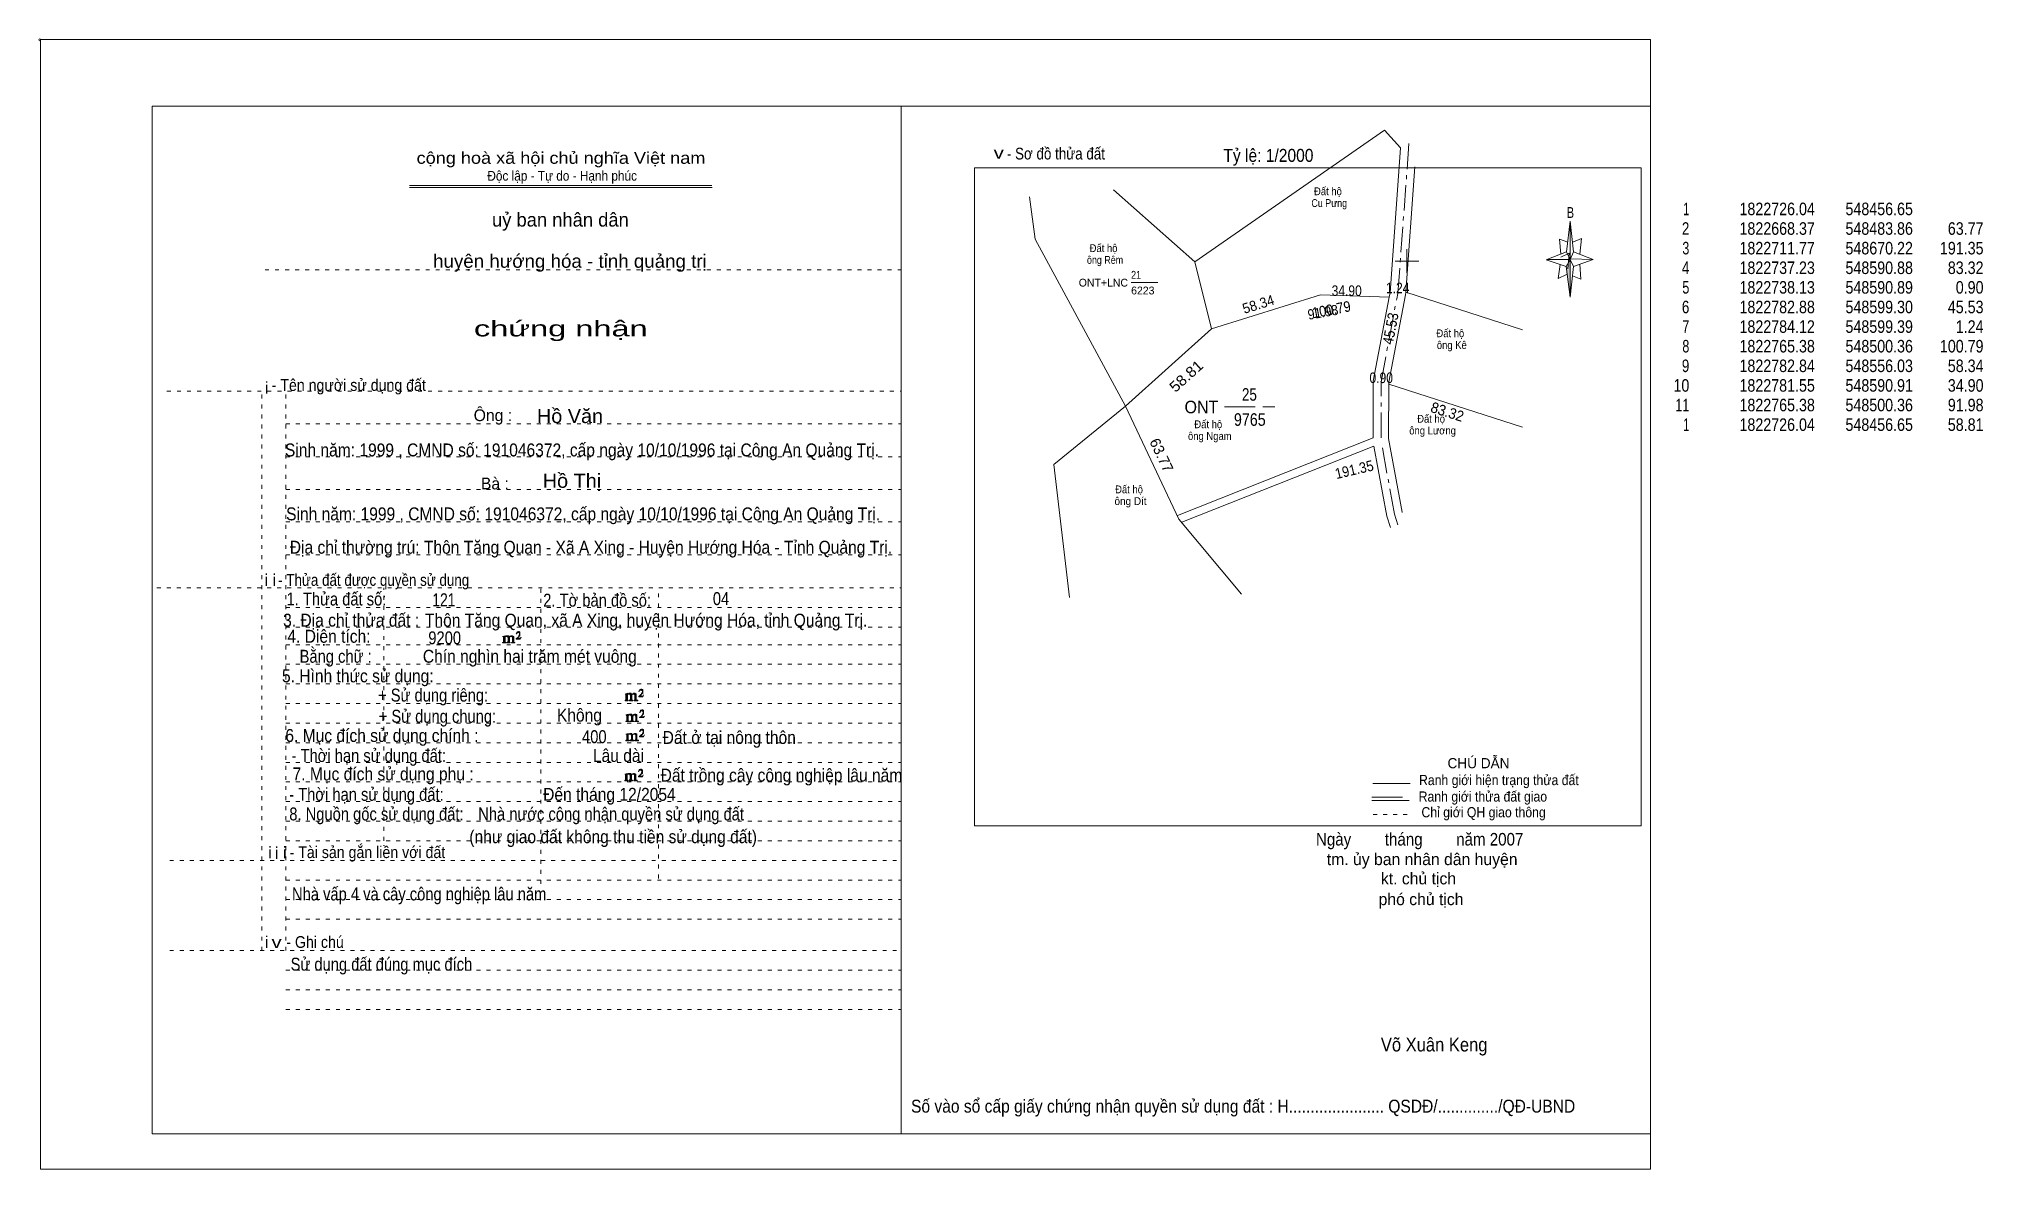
# Model space of a CAD drawing. Header units: centimetres. Extents: x -1.6 to 48, y -3.3 to 25.5.
import ezdxf
from ezdxf.enums import TextEntityAlignment as Align

# ---------------------------------------------------------------- set-up
doc = ezdxf.new("R2010")
doc.units = ezdxf.units.CM
doc.header["$LTSCALE"] = 0.13
for name, pattern in [('DOT_DASHED', [7.7, 5, -1.2, 0.3, -1.2]), ('DOTTED', [1.5, 0.3, -1.2]), ('LONG_DASHED', [7.5, 6, -1.5])]:
    doc.linetypes.add(name, pattern=pattern)
for name, color, linetype, lineweight in [('1', 7, 'DOTTED', 13), ('22', 7, 'Continuous', 13), ('33', 7, 'LONG_DASHED', 13), ('4', 7, 'Continuous', 13), ('5', 7, 'Continuous', 13), ('50', 7, 'Continuous', 13), ('52', 7, 'Continuous', 13), ('53', 7, 'Continuous', 13)]:
    doc.layers.add(name, color=color, linetype=linetype, lineweight=lineweight)
for name, color, linetype in [('10', 7, 'Continuous'), ('23', 7, 'Continuous'), ('30', 7, 'Continuous')]:
    doc.layers.add(name, color=color, linetype=linetype)

msp = doc.modelspace()

# ---------------------------------------------------------------- hatches: boundary and pattern name
at = {"layer": '5'}
msp.add_hatch(color=256, dxfattribs=at).paths.add_polyline_path([(37.46, 19.87), (37.46, 18.91), (37.36, 19.69)])
at = {"layer": '50'}
for points in [[(10.27, 10.13), (10.27, 10.12), (10.27, 10.11), (10.25, 10.11), (10.24, 10.11), (10.24, 10.1), (10.33, 10.1), (10.33, 10.11), (10.32, 10.11), (10.31, 10.11), (10.31, 10.12), (10.31, 10.13), (10.31, 10.24), (10.31, 10.25), (10.32, 10.26), (10.34, 10.26), (10.35, 10.26), (10.36, 10.26), (10.37, 10.25), (10.39, 10.22), (10.39, 10.13), (10.37, 10.12), (10.37, 10.11), (10.36, 10.11), (10.35, 10.11), (10.35, 10.1), (10.44, 10.1), (10.44, 10.11), (10.43, 10.11), (10.42, 10.11), (10.42, 10.12), (10.42, 10.13), (10.42, 10.24), (10.44, 10.26), (10.45, 10.26), (10.46, 10.26), (10.49, 10.26), (10.49, 10.25), (10.5, 10.24), (10.5, 10.22), (10.5, 10.13), (10.5, 10.12), (10.49, 10.11), (10.49, 10.11), (10.47, 10.11), (10.47, 10.1), (10.56, 10.1), (10.56, 10.11), (10.55, 10.11), (10.54, 10.11), (10.53, 10.12), (10.53, 10.13), (10.53, 10.2), (10.53, 10.25), (10.53, 10.26), (10.52, 10.27), (10.5, 10.28), (10.47, 10.28), (10.46, 10.28), (10.44, 10.27), (10.41, 10.25), (10.41, 10.26), (10.4, 10.28), (10.39, 10.28), (10.37, 10.28), (10.35, 10.28), (10.34, 10.28), (10.32, 10.26), (10.31, 10.26), (10.31, 10.25), (10.31, 10.25), (10.31, 10.26), (10.31, 10.28), (10.24, 10.26), (10.24, 10.26), (10.25, 10.26), (10.27, 10.25), (10.27, 10.24), (10.27, 10.23)], [(10.69, 10.19), (10.72, 10.24), (10.72, 10.24), (10.71, 10.22), (10.69, 10.22), (10.68, 10.22), (10.63, 10.22), (10.66, 10.26), (10.67, 10.27), (10.69, 10.28), (10.69, 10.3), (10.69, 10.32), (10.69, 10.34), (10.69, 10.35), (10.69, 10.37), (10.68, 10.38), (10.67, 10.38), (10.66, 10.39), (10.65, 10.39), (10.63, 10.38), (10.63, 10.38), (10.62, 10.37), (10.61, 10.35), (10.59, 10.33), (10.61, 10.33), (10.61, 10.35), (10.62, 10.35), (10.63, 10.36), (10.65, 10.36), (10.66, 10.36), (10.67, 10.35), (10.68, 10.35), (10.68, 10.32), (10.68, 10.3), (10.66, 10.28), (10.66, 10.26), (10.65, 10.25), (10.59, 10.2), (10.59, 10.19)], [(13.39, 8.66), (13.39, 8.65), (13.39, 8.64), (13.38, 8.64), (13.37, 8.64), (13.37, 8.62), (13.45, 8.62), (13.45, 8.64), (13.44, 8.64), (13.43, 8.64), (13.43, 8.65), (13.43, 8.66), (13.43, 8.77), (13.43, 8.78), (13.44, 8.79), (13.47, 8.79), (13.48, 8.79), (13.49, 8.79), (13.5, 8.78), (13.51, 8.74), (13.51, 8.66), (13.5, 8.65), (13.5, 8.64), (13.49, 8.64), (13.48, 8.64), (13.48, 8.62), (13.57, 8.62), (13.57, 8.64), (13.55, 8.64), (13.54, 8.64), (13.54, 8.65), (13.54, 8.66), (13.54, 8.77), (13.57, 8.79), (13.58, 8.79), (13.59, 8.79), (13.61, 8.79), (13.61, 8.78), (13.62, 8.77), (13.62, 8.74), (13.62, 8.66), (13.62, 8.65), (13.61, 8.64), (13.61, 8.64), (13.6, 8.64), (13.6, 8.62), (13.69, 8.62), (13.69, 8.64), (13.67, 8.64), (13.66, 8.64), (13.65, 8.65), (13.65, 8.66), (13.65, 8.73), (13.65, 8.78), (13.65, 8.79), (13.64, 8.8), (13.62, 8.81), (13.6, 8.81), (13.59, 8.81), (13.57, 8.8), (13.53, 8.78), (13.53, 8.79), (13.52, 8.81), (13.51, 8.81), (13.5, 8.81), (13.48, 8.81), (13.47, 8.81), (13.44, 8.79), (13.43, 8.79), (13.43, 8.78), (13.43, 8.78), (13.43, 8.79), (13.43, 8.81), (13.37, 8.79), (13.37, 8.79), (13.38, 8.79), (13.39, 8.78), (13.39, 8.77), (13.39, 8.76)], [(13.82, 8.72), (13.84, 8.77), (13.84, 8.77), (13.83, 8.74), (13.82, 8.74), (13.81, 8.74), (13.75, 8.74), (13.79, 8.79), (13.8, 8.8), (13.82, 8.81), (13.82, 8.83), (13.82, 8.84), (13.82, 8.87), (13.82, 8.88), (13.82, 8.9), (13.81, 8.91), (13.8, 8.91), (13.79, 8.92), (13.77, 8.92), (13.75, 8.91), (13.75, 8.91), (13.74, 8.9), (13.73, 8.88), (13.72, 8.86), (13.73, 8.86), (13.73, 8.88), (13.74, 8.88), (13.75, 8.89), (13.77, 8.89), (13.79, 8.89), (13.8, 8.88), (13.81, 8.88), (13.81, 8.84), (13.81, 8.83), (13.79, 8.81), (13.79, 8.79), (13.77, 8.78), (13.72, 8.73), (13.72, 8.72)], [(13.41, 8.12), (13.41, 8.11), (13.41, 8.1), (13.4, 8.1), (13.39, 8.1), (13.39, 8.09), (13.48, 8.09), (13.48, 8.1), (13.47, 8.1), (13.45, 8.1), (13.45, 8.11), (13.45, 8.12), (13.45, 8.23), (13.45, 8.24), (13.47, 8.26), (13.49, 8.26), (13.5, 8.26), (13.51, 8.26), (13.52, 8.24), (13.53, 8.21), (13.53, 8.12), (13.52, 8.11), (13.52, 8.1), (13.51, 8.1), (13.5, 8.1), (13.5, 8.09), (13.59, 8.09), (13.59, 8.1), (13.58, 8.1), (13.57, 8.1), (13.57, 8.11), (13.57, 8.12), (13.57, 8.23), (13.59, 8.26), (13.6, 8.26), (13.61, 8.26), (13.63, 8.26), (13.63, 8.24), (13.64, 8.23), (13.64, 8.21), (13.64, 8.12), (13.64, 8.11), (13.63, 8.1), (13.63, 8.1), (13.62, 8.1), (13.62, 8.09), (13.71, 8.09), (13.71, 8.1), (13.7, 8.1), (13.69, 8.1), (13.67, 8.11), (13.67, 8.12), (13.67, 8.2), (13.67, 8.24), (13.67, 8.26), (13.66, 8.27), (13.64, 8.28), (13.62, 8.28), (13.61, 8.28), (13.59, 8.27), (13.55, 8.24), (13.55, 8.26), (13.54, 8.28), (13.53, 8.28), (13.52, 8.28), (13.5, 8.28), (13.49, 8.28), (13.47, 8.26), (13.45, 8.26), (13.45, 8.24), (13.45, 8.24), (13.45, 8.26), (13.45, 8.28), (13.39, 8.26), (13.39, 8.26), (13.4, 8.26), (13.41, 8.24), (13.41, 8.23), (13.41, 8.22)], [(13.84, 8.19), (13.86, 8.23), (13.86, 8.23), (13.85, 8.21), (13.84, 8.21), (13.83, 8.21), (13.77, 8.21), (13.81, 8.26), (13.82, 8.27), (13.84, 8.28), (13.84, 8.3), (13.84, 8.31), (13.84, 8.33), (13.84, 8.34), (13.84, 8.37), (13.83, 8.38), (13.82, 8.38), (13.81, 8.39), (13.8, 8.39), (13.77, 8.38), (13.77, 8.38), (13.76, 8.37), (13.75, 8.34), (13.74, 8.32), (13.75, 8.32), (13.75, 8.34), (13.76, 8.34), (13.77, 8.36), (13.8, 8.36), (13.81, 8.36), (13.82, 8.34), (13.83, 8.34), (13.83, 8.31), (13.83, 8.3), (13.81, 8.28), (13.81, 8.26), (13.8, 8.24), (13.74, 8.2), (13.74, 8.19)], [(13.41, 7.64), (13.41, 7.63), (13.41, 7.62), (13.4, 7.62), (13.39, 7.62), (13.39, 7.6), (13.47, 7.6), (13.47, 7.62), (13.46, 7.62), (13.45, 7.62), (13.45, 7.63), (13.45, 7.64), (13.45, 7.75), (13.45, 7.76), (13.46, 7.77), (13.49, 7.77), (13.5, 7.77), (13.51, 7.77), (13.52, 7.76), (13.53, 7.72), (13.53, 7.64), (13.52, 7.63), (13.52, 7.62), (13.51, 7.62), (13.5, 7.62), (13.5, 7.6), (13.59, 7.6), (13.59, 7.62), (13.57, 7.62), (13.56, 7.62), (13.56, 7.63), (13.56, 7.64), (13.56, 7.75), (13.59, 7.77), (13.6, 7.77), (13.61, 7.77), (13.63, 7.77), (13.63, 7.76), (13.64, 7.75), (13.64, 7.72), (13.64, 7.64), (13.64, 7.63), (13.63, 7.62), (13.63, 7.62), (13.62, 7.62), (13.62, 7.6), (13.71, 7.6), (13.71, 7.62), (13.69, 7.62), (13.68, 7.62), (13.67, 7.63), (13.67, 7.64), (13.67, 7.71), (13.67, 7.76), (13.67, 7.77), (13.66, 7.78), (13.64, 7.79), (13.62, 7.79), (13.61, 7.79), (13.59, 7.78), (13.55, 7.76), (13.55, 7.77), (13.54, 7.79), (13.53, 7.79), (13.52, 7.79), (13.5, 7.79), (13.49, 7.79), (13.46, 7.77), (13.45, 7.77), (13.45, 7.76), (13.45, 7.76), (13.45, 7.77), (13.45, 7.79), (13.39, 7.77), (13.39, 7.77), (13.4, 7.77), (13.41, 7.76), (13.41, 7.75), (13.41, 7.74)], [(13.84, 7.7), (13.86, 7.75), (13.86, 7.75), (13.85, 7.72), (13.84, 7.72), (13.83, 7.72), (13.77, 7.72), (13.81, 7.77), (13.82, 7.78), (13.84, 7.79), (13.84, 7.81), (13.84, 7.82), (13.84, 7.85), (13.84, 7.86), (13.84, 7.88), (13.83, 7.89), (13.82, 7.89), (13.81, 7.9), (13.79, 7.9), (13.77, 7.89), (13.77, 7.89), (13.76, 7.88), (13.75, 7.86), (13.74, 7.84), (13.75, 7.84), (13.75, 7.86), (13.76, 7.86), (13.77, 7.87), (13.79, 7.87), (13.81, 7.87), (13.82, 7.86), (13.83, 7.86), (13.83, 7.82), (13.83, 7.81), (13.81, 7.79), (13.81, 7.77), (13.79, 7.76), (13.74, 7.71), (13.74, 7.7)], [(13.38, 6.62), (13.38, 6.61), (13.38, 6.6), (13.37, 6.6), (13.36, 6.6), (13.36, 6.58), (13.44, 6.58), (13.44, 6.6), (13.43, 6.6), (13.42, 6.6), (13.42, 6.61), (13.42, 6.62), (13.42, 6.73), (13.42, 6.74), (13.43, 6.75), (13.46, 6.75), (13.47, 6.75), (13.48, 6.75), (13.49, 6.74), (13.5, 6.7), (13.5, 6.62), (13.49, 6.61), (13.49, 6.6), (13.48, 6.6), (13.47, 6.6), (13.47, 6.58), (13.56, 6.58), (13.56, 6.6), (13.54, 6.6), (13.53, 6.6), (13.53, 6.61), (13.53, 6.62), (13.53, 6.73), (13.56, 6.75), (13.57, 6.75), (13.58, 6.75), (13.6, 6.75), (13.6, 6.74), (13.61, 6.73), (13.61, 6.7), (13.61, 6.62), (13.61, 6.61), (13.6, 6.6), (13.6, 6.6), (13.59, 6.6), (13.59, 6.58), (13.68, 6.58), (13.68, 6.6), (13.66, 6.6), (13.65, 6.6), (13.64, 6.61), (13.64, 6.62), (13.64, 6.69), (13.64, 6.74), (13.64, 6.75), (13.63, 6.76), (13.61, 6.77), (13.59, 6.77), (13.58, 6.77), (13.56, 6.76), (13.52, 6.74), (13.52, 6.75), (13.51, 6.77), (13.5, 6.77), (13.49, 6.77), (13.47, 6.77), (13.46, 6.77), (13.43, 6.75), (13.42, 6.75), (13.42, 6.74), (13.42, 6.74), (13.42, 6.75), (13.42, 6.77), (13.36, 6.75), (13.36, 6.75), (13.37, 6.75), (13.38, 6.74), (13.38, 6.73), (13.38, 6.72)], [(13.81, 6.68), (13.83, 6.73), (13.83, 6.73), (13.82, 6.7), (13.81, 6.7), (13.8, 6.7), (13.74, 6.7), (13.78, 6.75), (13.79, 6.76), (13.81, 6.77), (13.81, 6.79), (13.81, 6.8), (13.81, 6.83), (13.81, 6.84), (13.81, 6.86), (13.8, 6.87), (13.79, 6.87), (13.78, 6.88), (13.76, 6.88), (13.74, 6.87), (13.74, 6.87), (13.73, 6.86), (13.72, 6.84), (13.71, 6.82), (13.72, 6.82), (13.72, 6.84), (13.73, 6.84), (13.74, 6.85), (13.76, 6.85), (13.78, 6.85), (13.79, 6.84), (13.8, 6.84), (13.8, 6.8), (13.8, 6.79), (13.78, 6.77), (13.78, 6.75), (13.76, 6.74), (13.71, 6.69), (13.71, 6.68)]]:
    msp.add_hatch(color=256, dxfattribs=at).paths.add_polyline_path(points)

# ---------------------------------------------------------------- linework, layer by layer
at = {"layer": '1', "linetype": 'Continuous'}
for p, q in [((1.31, -2.42), (1.31, 23.78)), ((1.31, 23.78), (39.51, 23.78)), ((20.41, -2.42), (20.41, 23.78)), ((39.51, -2.42), (39.51, 23.78)), ((7.87, 21.76), (15.58, 21.76)), ((7.87, 21.71), (15.59, 21.71)), ((37.36, 19.69), (36.85, 19.86)), ((1.31, -2.42), (39.51, -2.42))]:
    msp.add_line(p, q, dxfattribs=at)
at = {"layer": '1'}
for p, q in [((4.19, 19.61), (20.41, 19.61)), ((1.69, 16.51), (20.41, 16.51)), ((4.11, 2.25), (4.11, 16.51)), ((4.72, 2.25), (4.72, 16.51)), ((4.72, 15.68), (20.41, 15.68)), ((4.72, 14.84), (20.41, 14.84)), ((4.72, 14.01), (20.41, 14.01)), ((4.72, 13.18), (20.41, 13.18)), ((4.72, 12.34), (20.41, 12.34)), ((1.43, 11.5), (20.41, 11.5)), ((7.22, 5.05), (7.22, 11.5)), ((11.22, 3.95), (11.22, 11.5)), ((14.22, 4.09), (14.22, 11.5)), ((4.72, 11), (20.41, 11)), ((4.72, 10.5), (20.41, 10.5)), ((4.72, 10.05), (20.41, 10.05)), ((4.72, 9.55), (20.41, 9.55)), ((4.72, 9.05), (20.41, 9.05)), ((4.72, 8.55), (20.41, 8.55)), ((4.72, 8.05), (20.41, 8.05)), ((4.72, 7.55), (20.41, 7.55)), ((4.72, 7.05), (20.41, 7.05)), ((4.72, 6.55), (20.41, 6.55)), ((4.72, 6.05), (20.41, 6.05)), ((4.72, 5.55), (20.41, 5.55)), ((4.72, 5.05), (20.41, 5.05)), ((1.76, 4.55), (20.41, 4.55)), ((4.72, 4.05), (20.41, 4.05)), ((4.72, 3.55), (20.41, 3.55)), ((4.72, 3.05), (20.41, 3.05)), ((1.76, 2.25), (20.41, 2.25)), ((4.72, 1.75), (20.41, 1.75)), ((4.72, 1.25), (20.41, 1.25)), ((4.72, 0.75), (20.41, 0.75))]:
    msp.add_line(p, q, dxfattribs=at)
at = {"layer": '1', "linetype": 'Continuous'}
msp.add_lwpolyline([(-1.53, -3.32), (39.51, -3.32), (39.51, 25.48), (-1.53, 25.48)], close=True, dxfattribs=at)
msp.add_lwpolyline([(37.37, 19.49), (37.16, 19.39), (37.21, 19.74)], dxfattribs=at)
at = {"layer": '22'}
for p, q in [((27.89, 19.81), (32.73, 23.17)), ((33.27, 19.04), (33.5, 22.23)), ((36.25, 18.08), (33.27, 19.04)), ((26.13, 16.13), (28.32, 18.1)), ((32.84, 16.69), (36.25, 15.6)), ((27.45, 13.34), (32.44, 15.32)), ((27.56, 13.17), (32.46, 15.11))]:
    msp.add_line(p, q, dxfattribs=at)
for points in [[(32.85, 18.91), (32.87, 19.02), (33.14, 22.72), (32.73, 23.17)], [(26.13, 16.13), (23.82, 20.39), (23.68, 21.47)], [(25.82, 21.65), (27.89, 19.81), (28.32, 18.1)], [(32.85, 18.91), (31.1, 18.97), (28.32, 18.1)], [(32.44, 15.32), (32.44, 16.77), (32.85, 18.91)], [(32.84, 16.69), (32.84, 16.74), (33.26, 18.97), (33.27, 19.04)], [(33.18, 13.42), (33.18, 13.43), (32.83, 15.31), (32.84, 16.69)], [(24.7, 11.25), (24.3, 14.64), (26.13, 16.13)], [(26.13, 16.13), (27.49, 13.25), (29.08, 11.34)], [(32.88, 13.04), (32.79, 13.33), (32.46, 15.11)]]:
    msp.add_lwpolyline(points, dxfattribs=at)
at = {"layer": '22', "linetype": 'DOT_DASHED'}
for points in [[(33.04, 18.87), (33.07, 19), (33.36, 22.93)], [(32.64, 15.32), (32.64, 16.75), (33.04, 18.87)], [(33.07, 13.11), (32.98, 13.38), (32.66, 15.15)]]:
    msp.add_lwpolyline(points, dxfattribs=at)
at = {"layer": '33'}
msp.add_line((28.65, 16.11), (29.93, 16.11), dxfattribs=at)
at = {"layer": '4'}
for p, q in [((32.43, 6.51), (33.38, 6.51)), ((32.41, 6.08), (33.36, 6.08))]:
    msp.add_line(p, q, dxfattribs=at)
at = {"layer": '4', "linetype": 'LONG_DASHED'}
msp.add_line((32.41, 6.16), (33.36, 6.16), dxfattribs=at)
at = {"layer": '4', "linetype": 'DOTTED'}
msp.add_line((32.44, 5.72), (33.43, 5.72), dxfattribs=at)
at = {"layer": '4'}
msp.add_lwpolyline([(22.28, 22.21), (39.27, 22.21), (39.27, 5.43), (22.28, 5.43)], close=True, dxfattribs=at)
msp.add_circle((-1.55, 25.47), 0.025, dxfattribs=at)
at = {"layer": '5'}
for p, q in [((37.37, 20.07), (37.46, 20.85)), ((37.55, 20.07), (38.05, 19.87)), ((37.55, 19.69), (37.46, 18.91)), ((37.73, 19.37), (37.52, 19.45)), ((37.71, 19.75), (37.73, 19.37))]:
    msp.add_line(p, q, dxfattribs=at)
for points in [[(37.46, 20.85), (37.55, 20.07), (37.46, 19.87)], [(37.46, 19.87), (36.87, 19.87), (37.37, 20.07), (37.55, 19.69), (38.05, 19.87), (37.46, 19.89)], [(37.46, 19.87), (37.46, 18.91), (37.36, 19.69)]]:
    msp.add_lwpolyline(points, close=True, dxfattribs=at)
for points in [[(37.4, 20.31), (37.19, 20.39), (37.22, 20.01)], [(37.53, 20.31), (37.75, 20.41), (37.71, 20.01)], [(37.46, 19.87), (37.37, 20.07), (36.87, 19.87)], [(37.22, 19.93), (37.44, 20.03), (37.4, 19.63)], [(37.46, 19.87), (37.55, 19.69), (38.05, 19.87)]]:
    msp.add_lwpolyline(points, dxfattribs=at)
at = {"layer": '50'}
for points in [[(10.27, 10.13), (10.27, 10.12), (10.27, 10.11), (10.25, 10.11), (10.24, 10.11), (10.24, 10.1), (10.33, 10.1), (10.33, 10.11), (10.32, 10.11), (10.31, 10.11), (10.31, 10.12), (10.31, 10.13), (10.31, 10.24), (10.31, 10.25), (10.32, 10.26), (10.34, 10.26), (10.35, 10.26), (10.36, 10.26), (10.37, 10.25), (10.39, 10.22), (10.39, 10.13), (10.37, 10.12), (10.37, 10.11), (10.36, 10.11), (10.35, 10.11), (10.35, 10.1), (10.44, 10.1), (10.44, 10.11), (10.43, 10.11), (10.42, 10.11), (10.42, 10.12), (10.42, 10.13), (10.42, 10.24), (10.44, 10.26), (10.45, 10.26), (10.46, 10.26), (10.49, 10.26), (10.49, 10.25), (10.5, 10.24), (10.5, 10.22), (10.5, 10.13), (10.5, 10.12), (10.49, 10.11), (10.49, 10.11), (10.47, 10.11), (10.47, 10.1), (10.56, 10.1), (10.56, 10.11), (10.55, 10.11), (10.54, 10.11), (10.53, 10.12), (10.53, 10.13), (10.53, 10.2), (10.53, 10.25), (10.53, 10.26), (10.52, 10.27), (10.5, 10.28), (10.47, 10.28), (10.46, 10.28), (10.44, 10.27), (10.41, 10.25), (10.41, 10.26), (10.4, 10.28), (10.39, 10.28), (10.37, 10.28), (10.35, 10.28), (10.34, 10.28), (10.32, 10.26), (10.31, 10.26), (10.31, 10.25), (10.31, 10.25), (10.31, 10.26), (10.31, 10.28), (10.24, 10.26), (10.24, 10.26), (10.25, 10.26), (10.27, 10.25), (10.27, 10.24), (10.27, 10.23)], [(10.69, 10.19), (10.72, 10.24), (10.72, 10.24), (10.71, 10.22), (10.69, 10.22), (10.68, 10.22), (10.63, 10.22), (10.66, 10.26), (10.67, 10.27), (10.69, 10.28), (10.69, 10.3), (10.69, 10.32), (10.69, 10.34), (10.69, 10.35), (10.69, 10.37), (10.68, 10.38), (10.67, 10.38), (10.66, 10.39), (10.65, 10.39), (10.63, 10.38), (10.63, 10.38), (10.62, 10.37), (10.61, 10.35), (10.59, 10.33), (10.61, 10.33), (10.61, 10.35), (10.62, 10.35), (10.63, 10.36), (10.65, 10.36), (10.66, 10.36), (10.67, 10.35), (10.68, 10.35), (10.68, 10.32), (10.68, 10.3), (10.66, 10.28), (10.66, 10.26), (10.65, 10.25), (10.59, 10.2), (10.59, 10.19)], [(13.39, 8.66), (13.39, 8.65), (13.39, 8.64), (13.38, 8.64), (13.37, 8.64), (13.37, 8.62), (13.45, 8.62), (13.45, 8.64), (13.44, 8.64), (13.43, 8.64), (13.43, 8.65), (13.43, 8.66), (13.43, 8.77), (13.43, 8.78), (13.44, 8.79), (13.47, 8.79), (13.48, 8.79), (13.49, 8.79), (13.5, 8.78), (13.51, 8.74), (13.51, 8.66), (13.5, 8.65), (13.5, 8.64), (13.49, 8.64), (13.48, 8.64), (13.48, 8.62), (13.57, 8.62), (13.57, 8.64), (13.55, 8.64), (13.54, 8.64), (13.54, 8.65), (13.54, 8.66), (13.54, 8.77), (13.57, 8.79), (13.58, 8.79), (13.59, 8.79), (13.61, 8.79), (13.61, 8.78), (13.62, 8.77), (13.62, 8.74), (13.62, 8.66), (13.62, 8.65), (13.61, 8.64), (13.61, 8.64), (13.6, 8.64), (13.6, 8.62), (13.69, 8.62), (13.69, 8.64), (13.67, 8.64), (13.66, 8.64), (13.65, 8.65), (13.65, 8.66), (13.65, 8.73), (13.65, 8.78), (13.65, 8.79), (13.64, 8.8), (13.62, 8.81), (13.6, 8.81), (13.59, 8.81), (13.57, 8.8), (13.53, 8.78), (13.53, 8.79), (13.52, 8.81), (13.51, 8.81), (13.5, 8.81), (13.48, 8.81), (13.47, 8.81), (13.44, 8.79), (13.43, 8.79), (13.43, 8.78), (13.43, 8.78), (13.43, 8.79), (13.43, 8.81), (13.37, 8.79), (13.37, 8.79), (13.38, 8.79), (13.39, 8.78), (13.39, 8.77), (13.39, 8.76)], [(13.82, 8.72), (13.84, 8.77), (13.84, 8.77), (13.83, 8.74), (13.82, 8.74), (13.81, 8.74), (13.75, 8.74), (13.79, 8.79), (13.8, 8.8), (13.82, 8.81), (13.82, 8.83), (13.82, 8.84), (13.82, 8.87), (13.82, 8.88), (13.82, 8.9), (13.81, 8.91), (13.8, 8.91), (13.79, 8.92), (13.77, 8.92), (13.75, 8.91), (13.75, 8.91), (13.74, 8.9), (13.73, 8.88), (13.72, 8.86), (13.73, 8.86), (13.73, 8.88), (13.74, 8.88), (13.75, 8.89), (13.77, 8.89), (13.79, 8.89), (13.8, 8.88), (13.81, 8.88), (13.81, 8.84), (13.81, 8.83), (13.79, 8.81), (13.79, 8.79), (13.77, 8.78), (13.72, 8.73), (13.72, 8.72)], [(13.41, 8.12), (13.41, 8.11), (13.41, 8.1), (13.4, 8.1), (13.39, 8.1), (13.39, 8.09), (13.48, 8.09), (13.48, 8.1), (13.47, 8.1), (13.45, 8.1), (13.45, 8.11), (13.45, 8.12), (13.45, 8.23), (13.45, 8.24), (13.47, 8.26), (13.49, 8.26), (13.5, 8.26), (13.51, 8.26), (13.52, 8.24), (13.53, 8.21), (13.53, 8.12), (13.52, 8.11), (13.52, 8.1), (13.51, 8.1), (13.5, 8.1), (13.5, 8.09), (13.59, 8.09), (13.59, 8.1), (13.58, 8.1), (13.57, 8.1), (13.57, 8.11), (13.57, 8.12), (13.57, 8.23), (13.59, 8.26), (13.6, 8.26), (13.61, 8.26), (13.63, 8.26), (13.63, 8.24), (13.64, 8.23), (13.64, 8.21), (13.64, 8.12), (13.64, 8.11), (13.63, 8.1), (13.63, 8.1), (13.62, 8.1), (13.62, 8.09), (13.71, 8.09), (13.71, 8.1), (13.7, 8.1), (13.69, 8.1), (13.67, 8.11), (13.67, 8.12), (13.67, 8.2), (13.67, 8.24), (13.67, 8.26), (13.66, 8.27), (13.64, 8.28), (13.62, 8.28), (13.61, 8.28), (13.59, 8.27), (13.55, 8.24), (13.55, 8.26), (13.54, 8.28), (13.53, 8.28), (13.52, 8.28), (13.5, 8.28), (13.49, 8.28), (13.47, 8.26), (13.45, 8.26), (13.45, 8.24), (13.45, 8.24), (13.45, 8.26), (13.45, 8.28), (13.39, 8.26), (13.39, 8.26), (13.4, 8.26), (13.41, 8.24), (13.41, 8.23), (13.41, 8.22)], [(13.84, 8.19), (13.86, 8.23), (13.86, 8.23), (13.85, 8.21), (13.84, 8.21), (13.83, 8.21), (13.77, 8.21), (13.81, 8.26), (13.82, 8.27), (13.84, 8.28), (13.84, 8.3), (13.84, 8.31), (13.84, 8.33), (13.84, 8.34), (13.84, 8.37), (13.83, 8.38), (13.82, 8.38), (13.81, 8.39), (13.8, 8.39), (13.77, 8.38), (13.77, 8.38), (13.76, 8.37), (13.75, 8.34), (13.74, 8.32), (13.75, 8.32), (13.75, 8.34), (13.76, 8.34), (13.77, 8.36), (13.8, 8.36), (13.81, 8.36), (13.82, 8.34), (13.83, 8.34), (13.83, 8.31), (13.83, 8.3), (13.81, 8.28), (13.81, 8.26), (13.8, 8.24), (13.74, 8.2), (13.74, 8.19)], [(13.41, 7.64), (13.41, 7.63), (13.41, 7.62), (13.4, 7.62), (13.39, 7.62), (13.39, 7.6), (13.47, 7.6), (13.47, 7.62), (13.46, 7.62), (13.45, 7.62), (13.45, 7.63), (13.45, 7.64), (13.45, 7.75), (13.45, 7.76), (13.46, 7.77), (13.49, 7.77), (13.5, 7.77), (13.51, 7.77), (13.52, 7.76), (13.53, 7.72), (13.53, 7.64), (13.52, 7.63), (13.52, 7.62), (13.51, 7.62), (13.5, 7.62), (13.5, 7.6), (13.59, 7.6), (13.59, 7.62), (13.57, 7.62), (13.56, 7.62), (13.56, 7.63), (13.56, 7.64), (13.56, 7.75), (13.59, 7.77), (13.6, 7.77), (13.61, 7.77), (13.63, 7.77), (13.63, 7.76), (13.64, 7.75), (13.64, 7.72), (13.64, 7.64), (13.64, 7.63), (13.63, 7.62), (13.63, 7.62), (13.62, 7.62), (13.62, 7.6), (13.71, 7.6), (13.71, 7.62), (13.69, 7.62), (13.68, 7.62), (13.67, 7.63), (13.67, 7.64), (13.67, 7.71), (13.67, 7.76), (13.67, 7.77), (13.66, 7.78), (13.64, 7.79), (13.62, 7.79), (13.61, 7.79), (13.59, 7.78), (13.55, 7.76), (13.55, 7.77), (13.54, 7.79), (13.53, 7.79), (13.52, 7.79), (13.5, 7.79), (13.49, 7.79), (13.46, 7.77), (13.45, 7.77), (13.45, 7.76), (13.45, 7.76), (13.45, 7.77), (13.45, 7.79), (13.39, 7.77), (13.39, 7.77), (13.4, 7.77), (13.41, 7.76), (13.41, 7.75), (13.41, 7.74)], [(13.84, 7.7), (13.86, 7.75), (13.86, 7.75), (13.85, 7.72), (13.84, 7.72), (13.83, 7.72), (13.77, 7.72), (13.81, 7.77), (13.82, 7.78), (13.84, 7.79), (13.84, 7.81), (13.84, 7.82), (13.84, 7.85), (13.84, 7.86), (13.84, 7.88), (13.83, 7.89), (13.82, 7.89), (13.81, 7.9), (13.79, 7.9), (13.77, 7.89), (13.77, 7.89), (13.76, 7.88), (13.75, 7.86), (13.74, 7.84), (13.75, 7.84), (13.75, 7.86), (13.76, 7.86), (13.77, 7.87), (13.79, 7.87), (13.81, 7.87), (13.82, 7.86), (13.83, 7.86), (13.83, 7.82), (13.83, 7.81), (13.81, 7.79), (13.81, 7.77), (13.79, 7.76), (13.74, 7.71), (13.74, 7.7)], [(13.38, 6.62), (13.38, 6.61), (13.38, 6.6), (13.37, 6.6), (13.36, 6.6), (13.36, 6.58), (13.44, 6.58), (13.44, 6.6), (13.43, 6.6), (13.42, 6.6), (13.42, 6.61), (13.42, 6.62), (13.42, 6.73), (13.42, 6.74), (13.43, 6.75), (13.46, 6.75), (13.47, 6.75), (13.48, 6.75), (13.49, 6.74), (13.5, 6.7), (13.5, 6.62), (13.49, 6.61), (13.49, 6.6), (13.48, 6.6), (13.47, 6.6), (13.47, 6.58), (13.56, 6.58), (13.56, 6.6), (13.54, 6.6), (13.53, 6.6), (13.53, 6.61), (13.53, 6.62), (13.53, 6.73), (13.56, 6.75), (13.57, 6.75), (13.58, 6.75), (13.6, 6.75), (13.6, 6.74), (13.61, 6.73), (13.61, 6.7), (13.61, 6.62), (13.61, 6.61), (13.6, 6.6), (13.6, 6.6), (13.59, 6.6), (13.59, 6.58), (13.68, 6.58), (13.68, 6.6), (13.66, 6.6), (13.65, 6.6), (13.64, 6.61), (13.64, 6.62), (13.64, 6.69), (13.64, 6.74), (13.64, 6.75), (13.63, 6.76), (13.61, 6.77), (13.59, 6.77), (13.58, 6.77), (13.56, 6.76), (13.52, 6.74), (13.52, 6.75), (13.51, 6.77), (13.5, 6.77), (13.49, 6.77), (13.47, 6.77), (13.46, 6.77), (13.43, 6.75), (13.42, 6.75), (13.42, 6.74), (13.42, 6.74), (13.42, 6.75), (13.42, 6.77), (13.36, 6.75), (13.36, 6.75), (13.37, 6.75), (13.38, 6.74), (13.38, 6.73), (13.38, 6.72)], [(13.81, 6.68), (13.83, 6.73), (13.83, 6.73), (13.82, 6.7), (13.81, 6.7), (13.8, 6.7), (13.74, 6.7), (13.78, 6.75), (13.79, 6.76), (13.81, 6.77), (13.81, 6.79), (13.81, 6.8), (13.81, 6.83), (13.81, 6.84), (13.81, 6.86), (13.8, 6.87), (13.79, 6.87), (13.78, 6.88), (13.76, 6.88), (13.74, 6.87), (13.74, 6.87), (13.73, 6.86), (13.72, 6.84), (13.71, 6.82), (13.72, 6.82), (13.72, 6.84), (13.73, 6.84), (13.74, 6.85), (13.76, 6.85), (13.78, 6.85), (13.79, 6.84), (13.8, 6.84), (13.8, 6.8), (13.8, 6.79), (13.78, 6.77), (13.78, 6.75), (13.76, 6.74), (13.71, 6.69), (13.71, 6.68)]]:
    msp.add_lwpolyline(points, close=True, dxfattribs=at)
at = {"layer": '52'}
msp.add_line((26.27, 19.28), (26.95, 19.28), dxfattribs=at)
at = {"layer": '53'}
for p, q in [((33, 19.83), (33.6, 19.83)), ((33.3, 19.53), (33.3, 20.13))]:
    msp.add_line(p, q, dxfattribs=at)

# ---------------------------------------------------------------- texts
at = {"layer": '1'}
for s, height, width, p in [('cộng hoà xã hội chủ nghĩa Việt nam', 0.3, 1.15, (11.735, 22.31)), ('v', 0.3, 1.3, (22.895, 22.44)), ('- Sơ đồ thửa đất ', 0.3, 0.85, (24.4, 22.42)), ('Độc lập - Tự do - Hạnh phúc', 0.25, 0.9, (11.765, 21.88)), ('chứng nhận', 0.4, 1.55, (11.73, 17.91)), ('- Tên người sử dụng đất', 0.3, 0.9, (6.325, 16.52)), ('- Thửa đất được quyền sử dụng', 0.3, 0.85, (6.96, 11.55)), ('- Tài sản gắn liền với đất ', 0.3, 0.9, (6.85, 4.61)), ('v', 0.3, 1.3, (4.485, 2.32)), ('- Ghi chú', 0.3, 0.9, (5.465, 2.32))]:
    msp.add_text(s, height=height, dxfattribs=dict(at, width=width)).set_placement(p, align=Align.CENTER)
for s, height, p in [('uỷ ban nhân dân', 0.35, (11.72, 20.71)), ('i', 0.3, (4.235, 16.45)), ('i', 0.3, (4.225, 11.55)), ('i', 0.3, (4.425, 11.55)), ('i', 0.3, (4.315, 4.6)), ('i', 0.3, (4.485, 4.59)), ('i', 0.3, (4.695, 4.6)), ('i', 0.3, (4.235, 2.32))]:
    msp.add_text(s, height=height, dxfattribs=at).set_placement(p, align=Align.CENTER)
at = {"layer": '10', "width": 0.9}
msp.add_text('Võ Xuân Keng', height=0.35, dxfattribs=at).set_placement((33.995, -0.32), align=Align.CENTER)
at = {"layer": '23'}
for s, width, p in [('Cu Pưng', 0.85, (31.32, 21.21)), ('Đất hộ ', 0.9, (31.32, 21.51)), ('ông Rêm', 0.85, (25.605, 19.76)), ('Đất hộ ', 0.9, (25.6, 20.06)), ('Đất hộ ', 0.9, (34.44, 17.89)), ('ông Kê', 0.9, (34.445, 17.59)), ('Đất hộ ', 0.9, (33.95, 15.71)), ('ông Ngam', 0.9, (28.275, 15.27)), ('Đất hộ ', 0.9, (28.27, 15.57)), ('ông Lương', 0.9, (33.955, 15.41)), ('Đất hộ ', 0.9, (26.25, 13.91)), ('ông Dít', 0.95, (26.255, 13.61))]:
    msp.add_text(s, height=0.2, dxfattribs=dict(at, width=width)).set_placement(p, align=Align.CENTER)
at = {"layer": '30'}
for s, width, p in [('1', 0.65, (40.5, 21)), ('1822726.04', 0.85, (43.7, 21)), ('548456.65', 0.85, (46.2, 21)), ('548456.65', 0.85, (46.2, 21)), ('2', 0.8, (40.5, 20.5)), ('1822668.37', 0.85, (43.7, 20.5)), ('548483.86', 0.85, (46.2, 20.5)), ('63.77', 0.85, (48, 20.5)), ('3', 0.75, (40.5, 20)), ('1822711.77', 0.85, (43.7, 20)), ('548670.22', 0.85, (46.2, 20)), ('191.35', 0.85, (48, 20)), ('4', 0.8, (40.5, 19.5)), ('1822737.23', 0.85, (43.7, 19.5)), ('548590.88', 0.85, (46.2, 19.5)), ('83.32', 0.85, (48, 19.5)), ('5', 0.75, (40.5, 19)), ('1822738.13', 0.85, (43.7, 19)), ('548590.89', 0.85, (46.2, 19)), ('0.90', 0.85, (48, 19)), ('6', 0.8, (40.5, 18.5)), ('1822782.88', 0.85, (43.7, 18.5)), ('548599.30', 0.85, (46.2, 18.5)), ('45.53', 0.85, (48, 18.5)), ('7', 0.75, (40.5, 18)), ('1822784.12', 0.85, (43.7, 18)), ('548599.39', 0.85, (46.2, 18)), ('1.24', 0.85, (48, 18)), ('8', 0.75, (40.5, 17.5)), ('1822765.38', 0.85, (43.7, 17.5)), ('548500.36', 0.85, (46.2, 17.5)), ('100.79', 0.85, (48, 17.5)), ('9', 0.8, (40.5, 17)), ('1822782.84', 0.85, (43.7, 17)), ('548556.03', 0.85, (46.2, 17)), ('58.34', 0.85, (48, 17)), ('10', 0.85, (40.5, 16.5)), ('1822781.55', 0.85, (43.7, 16.5)), ('548590.91', 0.85, (46.2, 16.5)), ('34.90', 0.85, (48, 16.5)), ('11', 0.75, (40.5, 16)), ('1822765.38', 0.85, (43.7, 16)), ('548500.36', 0.85, (46.2, 16)), ('91.98', 0.85, (48, 16)), ('1', 0.65, (40.5, 15.5)), ('1822726.04', 0.85, (43.7, 15.5)), ('548456.65', 0.85, (46.2, 15.5)), ('58.81', 0.85, (48, 15.5))]:
    msp.add_text(s, height=0.32, dxfattribs=dict(at, width=width)).set_placement(p, align=Align.RIGHT)
for s, height, rotation, width, p in [('58.34', 0.26, 17.413, 0.95, (29.551, 18.606)), ('91.98', 0.26, 10.125, 0.9, (31.182, 18.4)), ('100.79', 0.27, 10.716, 0.9, (31.4, 18.463)), ('45.53', 0.27, 79.356, 0.9, (33.016, 18.085)), ('58.81', 0.27, 41.988, 1.1, (27.765, 16.797)), ('83.32', 0.27, 342.209, 0.95, (34.289, 15.859)), ('191.35', 0.27, 13.11, 0.9, (31.989, 14.384))]:
    msp.add_text(s, height=height, rotation=rotation, dxfattribs=dict(at, width=width)).set_placement(p, align=Align.CENTER)
at = {"layer": '30', "width": 0.85}
for s, p in [('34.90', (31.765, 18.94)), ('1.24', (33.065, 19.01)), ('0.90', (32.645, 16.72))]:
    msp.add_text(s, height=0.27, dxfattribs=at).set_placement(p, align=Align.CENTER)
at = {"layer": '30'}
msp.add_text('63.77', height=0.27, rotation=295.259, dxfattribs=at).set_placement((26.922, 14.823), align=Align.CENTER)
at = {"layer": '33'}
for s, width, p in [('25', 0.8, (29.285, 16.27)), ('9765', 0.85, (29.295, 15.63))]:
    msp.add_text(s, height=0.32, dxfattribs=dict(at, width=width)).set_placement(p, align=Align.CENTER)
at = {"layer": '33', "width": 0.95}
msp.add_text('ONT', height=0.32, dxfattribs=at).set_placement((28.49, 15.95), align=Align.RIGHT)
at = {"layer": '4', "width": 0.9}
for s, height, p in [('Tỷ lệ: 1/2000', 0.33, (29.77, 22.36)), ('Ranh giới hiện trạng thửa đất', 0.2591, (35.645, 6.47)), ('Ranh giới thửa đất giao ', 0.2591, (35.28, 6.05)), ('Chỉ giới QH giao thông', 0.2591, (35.255, 5.65))]:
    msp.add_text(s, height=height, dxfattribs=at).set_placement(p, align=Align.CENTER)
at = {"layer": '4'}
msp.add_text('CHÚ DẪN', height=0.2591, dxfattribs=at).set_placement((35.125, 6.9), align=Align.CENTER)
at = {"layer": '5', "width": 0.75}
msp.add_text('B', height=0.276, dxfattribs=at).set_placement((37.47, 20.93), align=Align.CENTER)
at = {"layer": '50'}
for s, height, width, p in [('  huyện hướng hóa - tỉnh quảng trị', 0.34, 1.05, (11.83, 19.66)), ('Hồ Văn', 0.36, 1.05, (11.965, 15.7)), ('Sinh năm: 1999 , CMND số: 191046372, cấp ngày 10/10/1996 tại Công An Quảng Trị.', 0.33, 0.9, (12.27, 14.85)), ('Hồ Thị', 0.36, 1.05, (12.015, 14.05)), ('Sinh năm: 1999 , CMND số: 191046372, cấp ngày 10/10/1996 tại Công An Quảng Trị.', 0.33, 0.9, (12.3, 13.22)), ('Địa chỉ thường trú: Thôn Tăng Quan - Xã A Xing - Huyện Hướng Hóa - Tỉnh Quảng Trị.', 0.33, 0.9, (12.5, 12.37)), ('1. Thửa đất số:  ', 0.33, 0.85, (6.115, 11.05)), ('121', 0.33, 0.8, (8.75, 11.03)), ('2. Tờ bản đồ số:  ', 0.33, 0.85, (12.76, 11.02)), ('04', 0.33, 0.85, (15.815, 11.06)), ('3. Địa chỉ thửa đất : ', 0.33, 0.9, (6.44, 10.51)), ('4. Diện tích: ', 0.33, 0.9, (5.875, 10.1)), ('Thôn Tăng Quan, xã A Xing, huyện Hướng Hóa, tỉnh Quảng Trị.', 0.33, 0.9, (13.905, 10.51)), ('Bằng chữ :', 0.33, 0.85, (5.99, 9.59)), ('Chín nghìn hai trăm mét vuông', 0.33, 0.9, (10.94, 9.59)), ('9200', 0.33, 0.85, (8.77, 10.06)), ('5. Hình thức sử dụng:', 0.33, 0.9, (6.555, 9.09)), ('+ Sử dụng riêng:', 0.33, 0.85, (8.475, 8.6)), ('Không', 0.33, 0.9, (12.205, 8.09)), ('6. Mục đích sử dụng chính :', 0.33, 0.9, (7.17, 7.57)), ('+ Sử dụng chung:', 0.33, 0.85, (8.585, 8.06)), ('400', 0.33, 0.85, (12.585, 7.54)), ('Đất ở tại nông thôn', 0.33, 0.9, (16.025, 7.52)), ('- Thời hạn sử dụng đất:', 0.33, 0.85, (6.835, 7.06)), ('7. Mục đích sử dụng phụ :', 0.33, 0.9, (7.2, 6.59)), ('Lâu dài', 0.33, 0.9, (13.2, 7.06)), ('Đất trồng cây công nghiệp lâu năm', 0.33, 0.9, (17.355, 6.56)), ('- Thời hạn sử dụng đất:', 0.33, 0.85, (6.775, 6.07)), ('Đến tháng 12/2054', 0.33, 0.9, (12.97, 6.07)), ('8. Nguồn gốc sử dụng đất:', 0.33, 0.85, (7.03, 5.57)), ('Nhà nước công nhận quyền sử dụng đất ', 0.33, 0.85, (13.065, 5.57)), ('(như giao đất không thu tiền sử dụng đất)', 0.33, 0.9, (13.065, 4.99)), ('Ngày        tháng        năm 2007', 0.32, 0.9, (33.625, 4.93)), ('Nhà vấp 4 và cây công nghiệp lâu năm', 0.33, 0.85, (8.12, 3.53)), ('Sử dụng đất đúng mục đích ', 0.33, 0.85, (7.21, 1.74)), ('Số vào sổ cấp giấy chứng nhận quyền sử dụng đất : H...................... QSDĐ/............../QĐ-UBND', 0.33, 0.9, (29.125, -1.88))]:
    msp.add_text(s, height=height, dxfattribs=dict(at, width=width)).set_placement(p, align=Align.CENTER)
for s, p in [('Ông :', (10, 15.75)), ('Bà :', (10.05, 14.01)), ('tm. ủy ban nhân dân huyện ', (33.745, 4.43)), ('kt. chủ tịch', (33.595, 3.94)), ('phó chủ tịch', (33.66, 3.41))]:
    msp.add_text(s, height=0.3, dxfattribs=at).set_placement(p, align=Align.CENTER)
at = {"layer": '52'}
msp.add_text('ONT+LNC', height=0.2, dxfattribs=at).set_placement((26.19, 19.18), align=Align.RIGHT)
at = {"layer": '52', "width": 0.85}
msp.add_text('21', height=0.2, dxfattribs=at).set_placement((26.27, 19.38))
at = {"layer": '52'}
msp.add_text('6223', height=0.2, dxfattribs=at).set_placement((26.27, 18.98))

doc.saveas('drawing.dxf')
